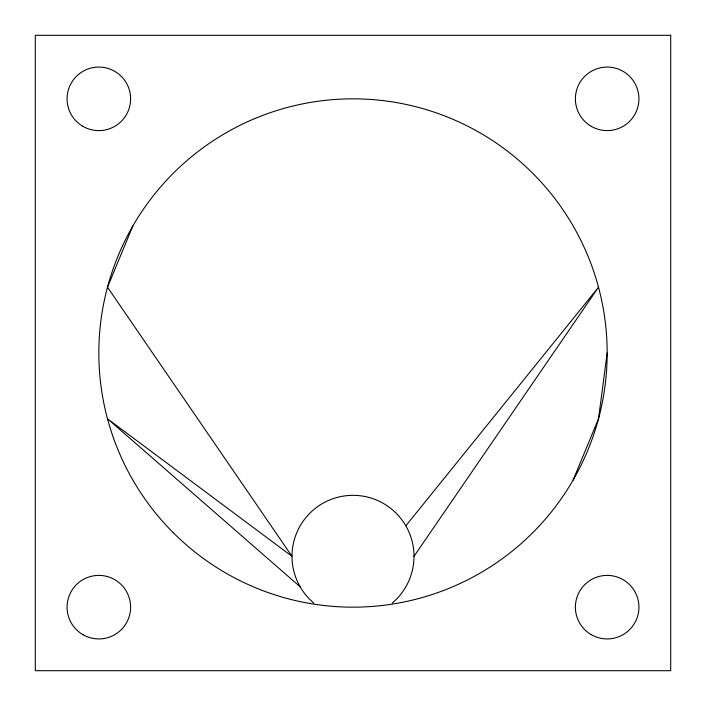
<?xml version="1.0" encoding="UTF-8"?>
<svg xmlns="http://www.w3.org/2000/svg" width="706" height="706" viewBox="0 0 706 706"><rect width="100%" height="100%" fill="white"/><g stroke="black" fill="none" stroke-linecap="round" stroke-linejoin="round"><path stroke-width="1.06" d="M607.16 353L598.503 418.782L573.113 480.08M132.887 225.92L107.497 287.218L292.002 556.328L107.497 418.782L300.174 586.827M413.998 556.328L598.503 287.218L405.826 525.829M313.782 603.048A60.998 60.998 0 0 1 308.637 514.462A60.998 60.998 0 0 1 397.363 514.462A60.998 60.998 0 0 1 392.218 603.048M670.7 35.3L35.3 35.3L35.3 670.7L670.7 670.7L670.7 35.3M173.279 532.721A254.16 254.16 0 0 0 598.503 418.782A254.16 254.16 0 0 0 287.218 107.497A254.16 254.16 0 0 0 173.279 532.721M82.955 126.356A31.77 31.77 0 0 0 130.61 98.84A31.77 31.77 0 0 0 82.955 71.324A31.77 31.77 0 0 0 82.955 126.356M591.275 634.676A31.77 31.77 0 0 0 638.93 607.16A31.77 31.77 0 0 0 591.275 579.644A31.77 31.77 0 0 0 591.275 634.676M591.275 126.356A31.77 31.77 0 0 0 638.93 98.84A31.77 31.77 0 0 0 591.275 71.324A31.77 31.77 0 0 0 591.275 126.356M82.955 634.676A31.77 31.77 0 0 0 130.61 607.16A31.77 31.77 0 0 0 82.955 579.644A31.77 31.77 0 0 0 82.955 634.676"/></g></svg>
